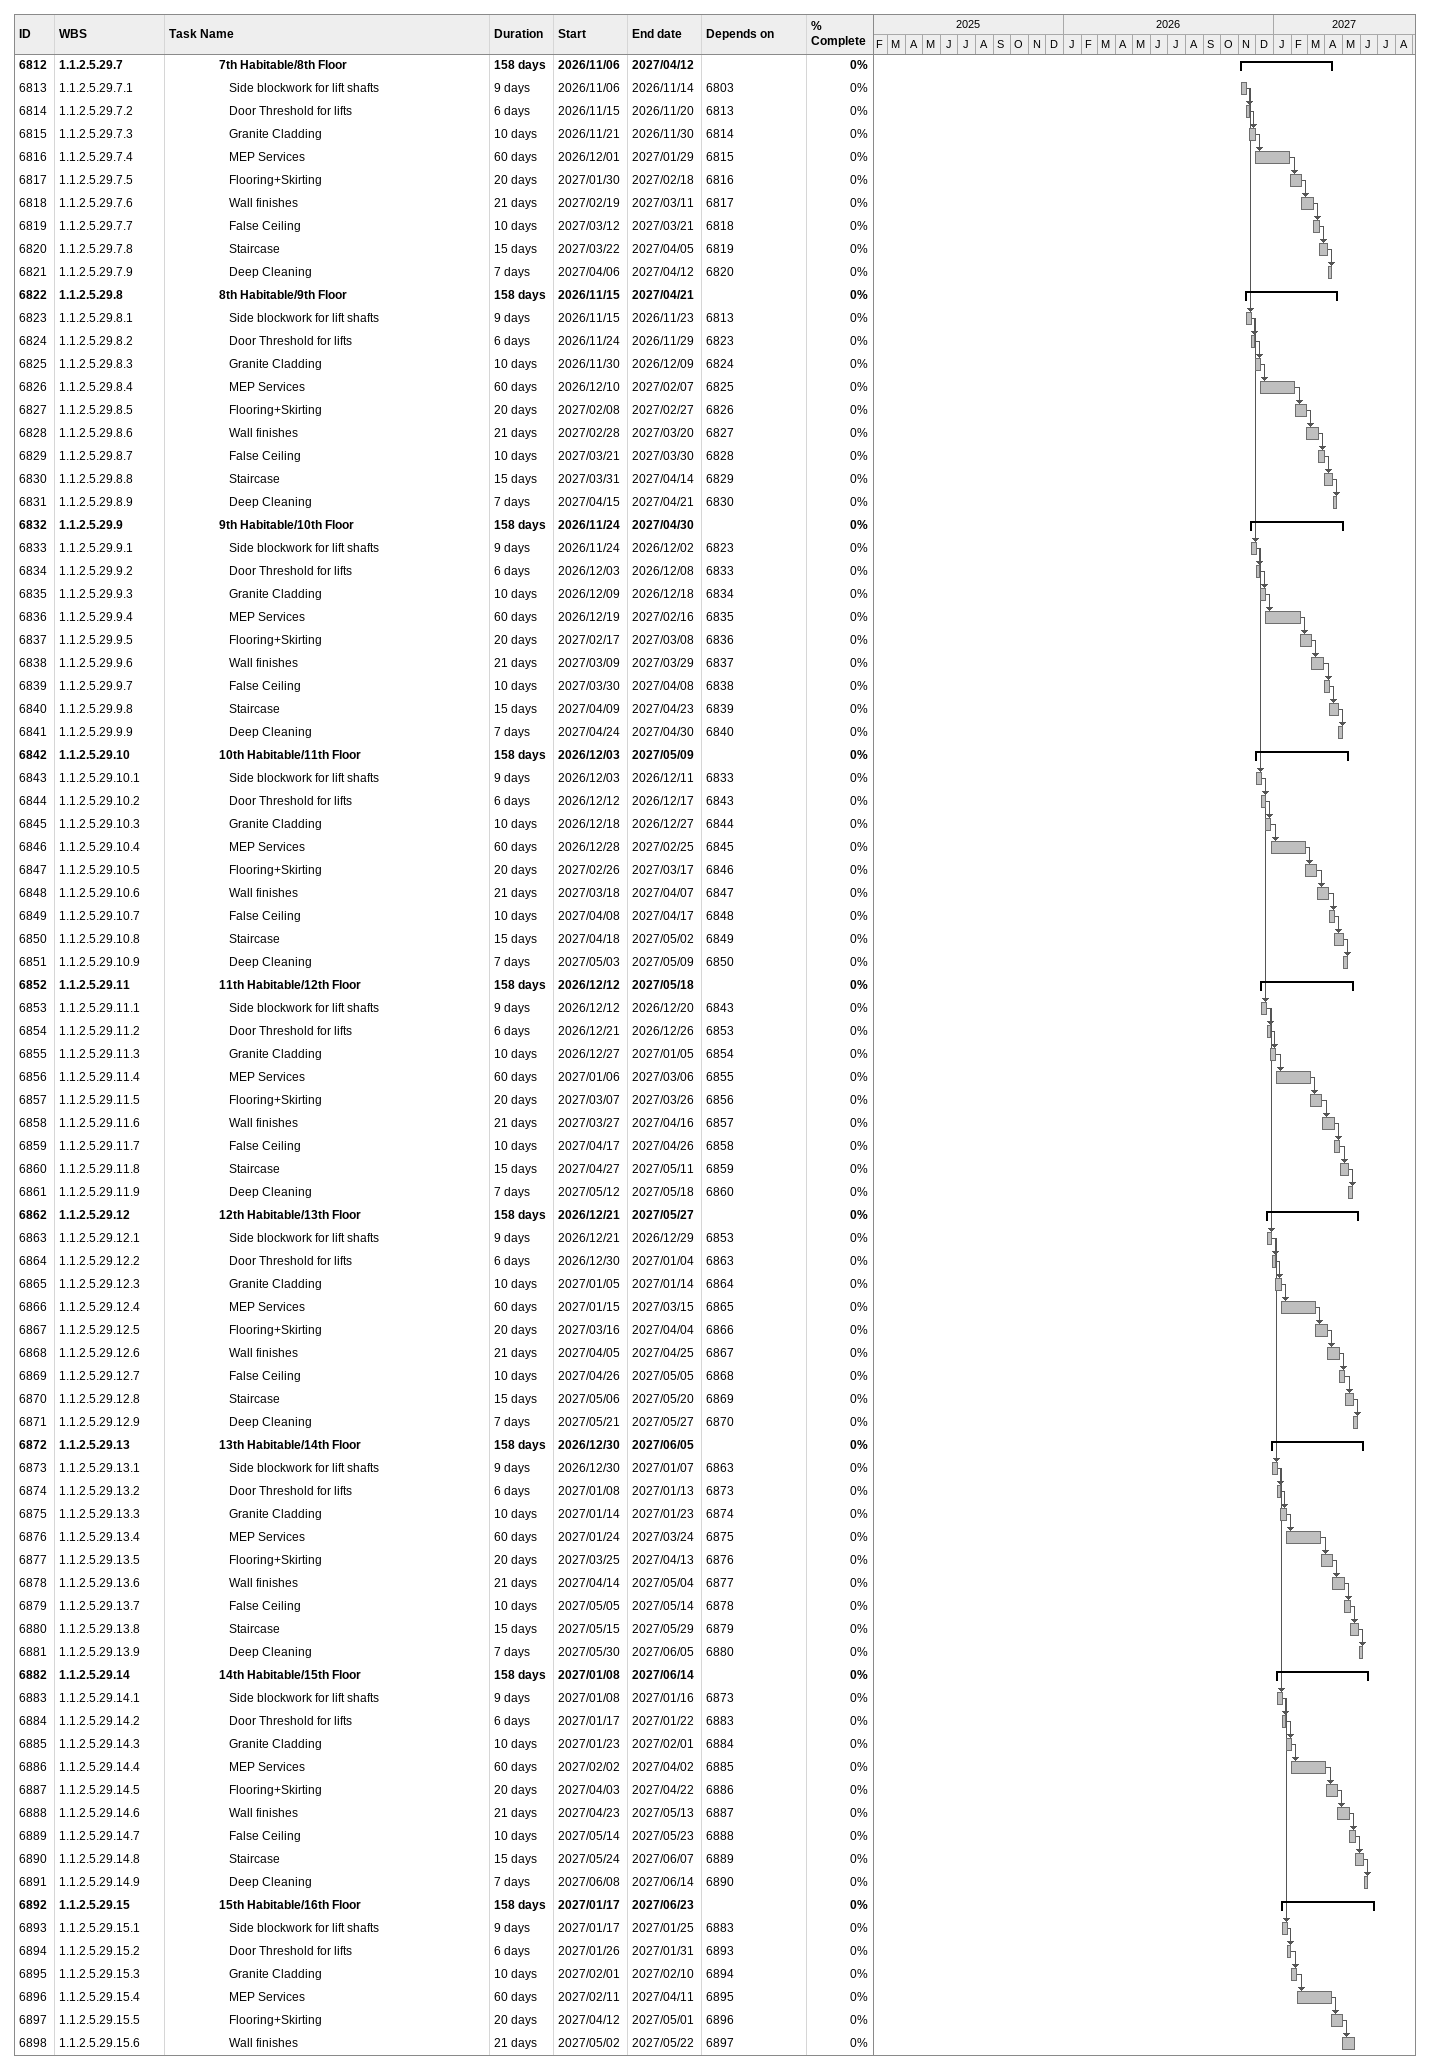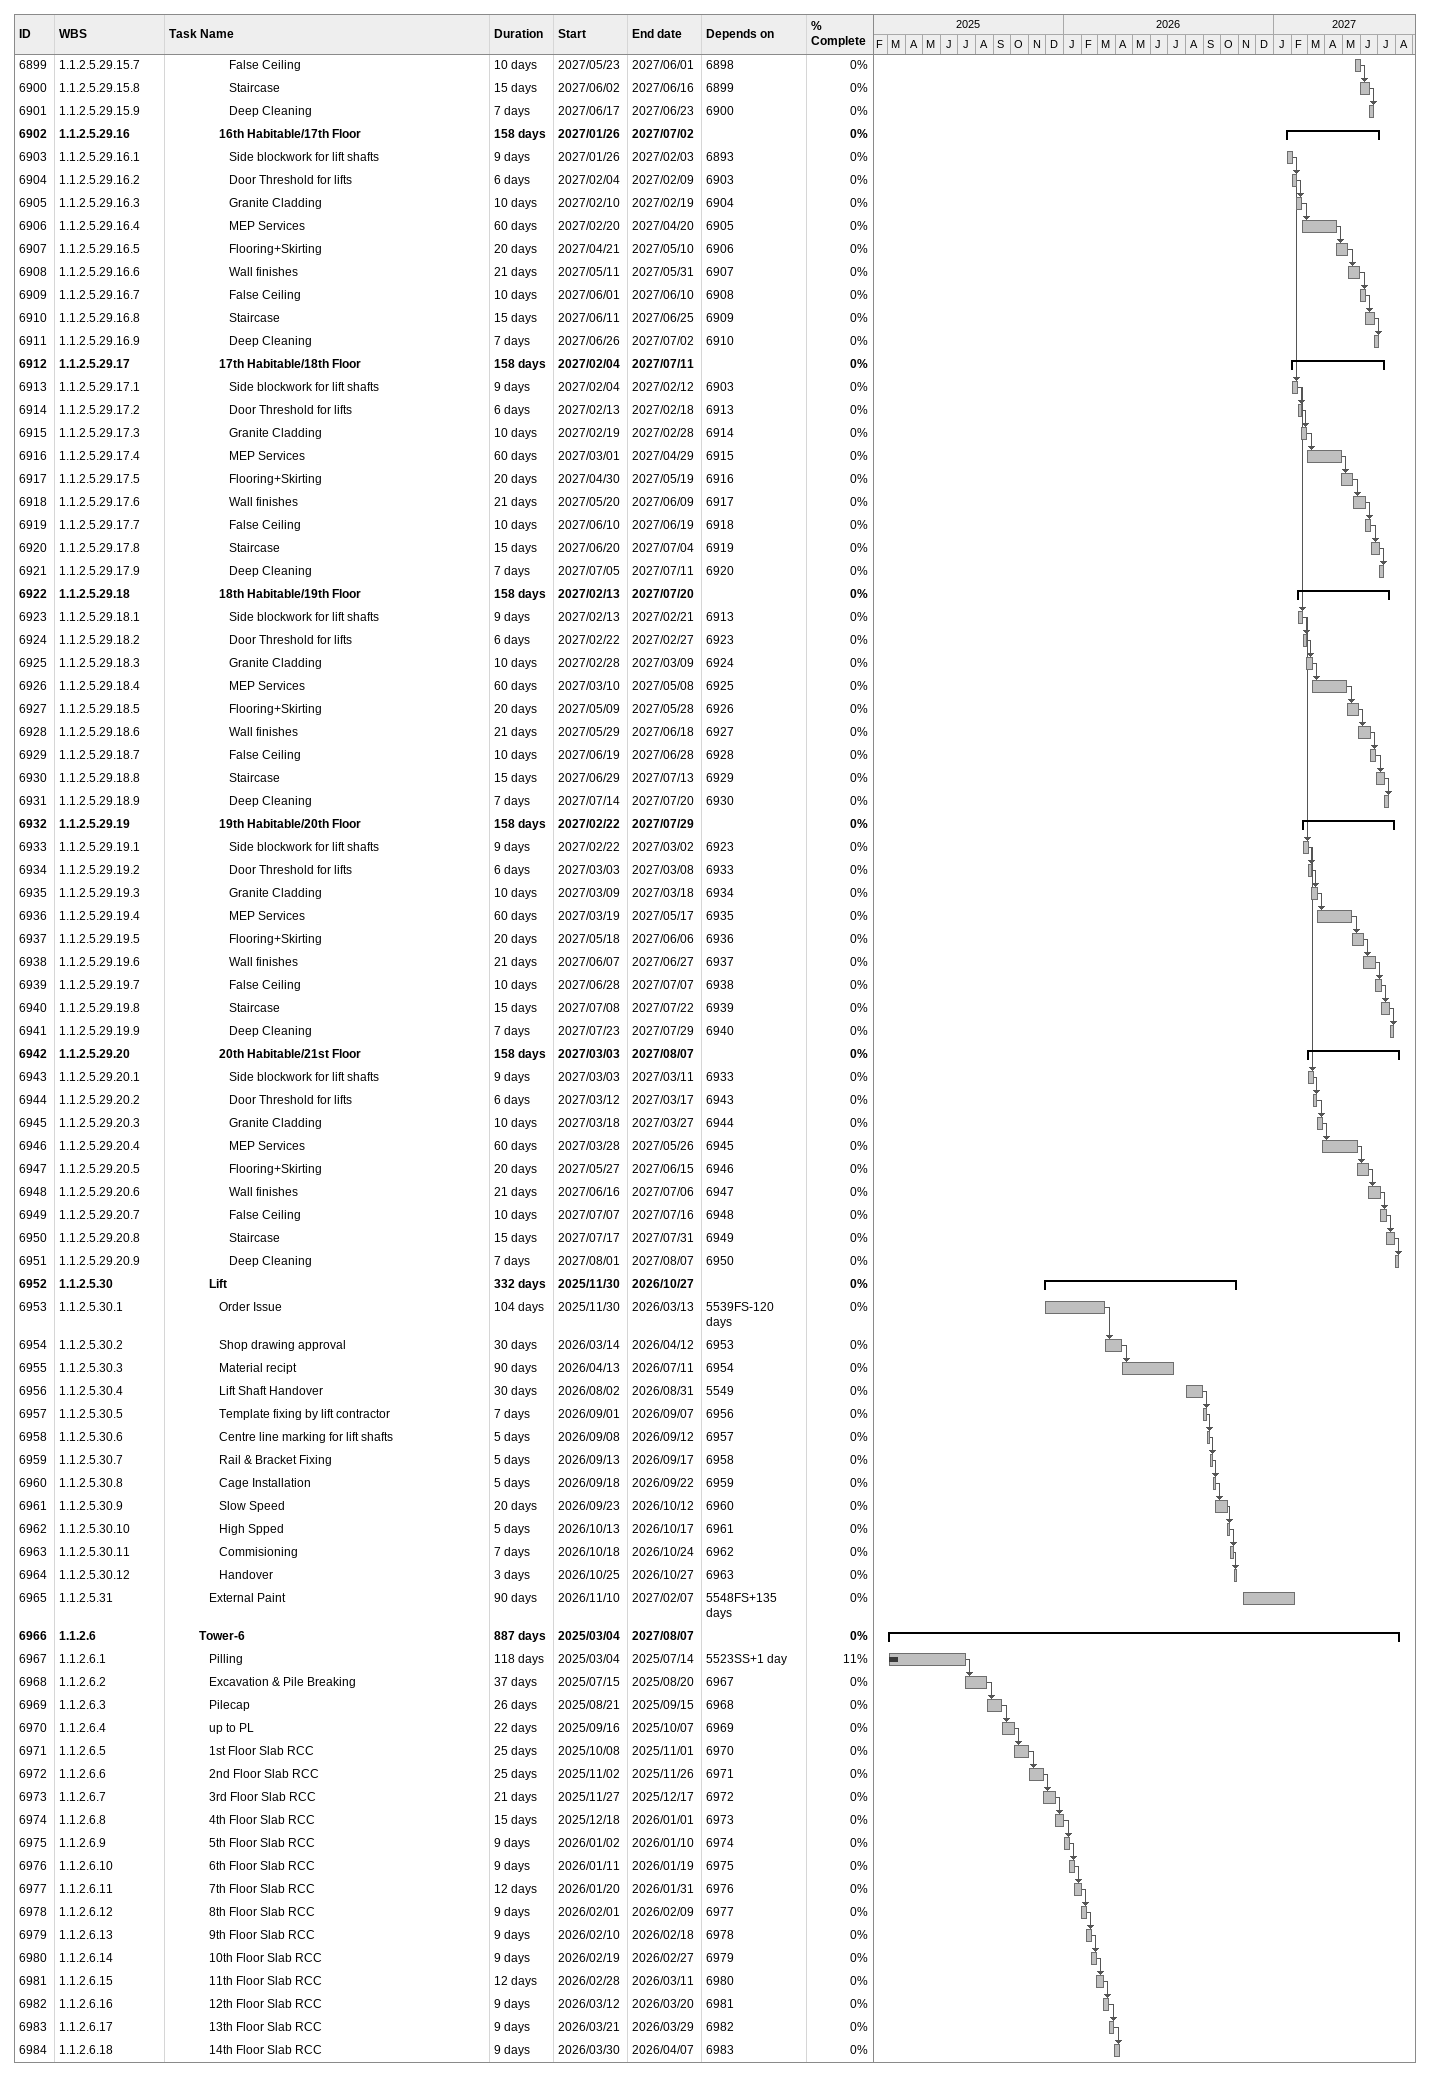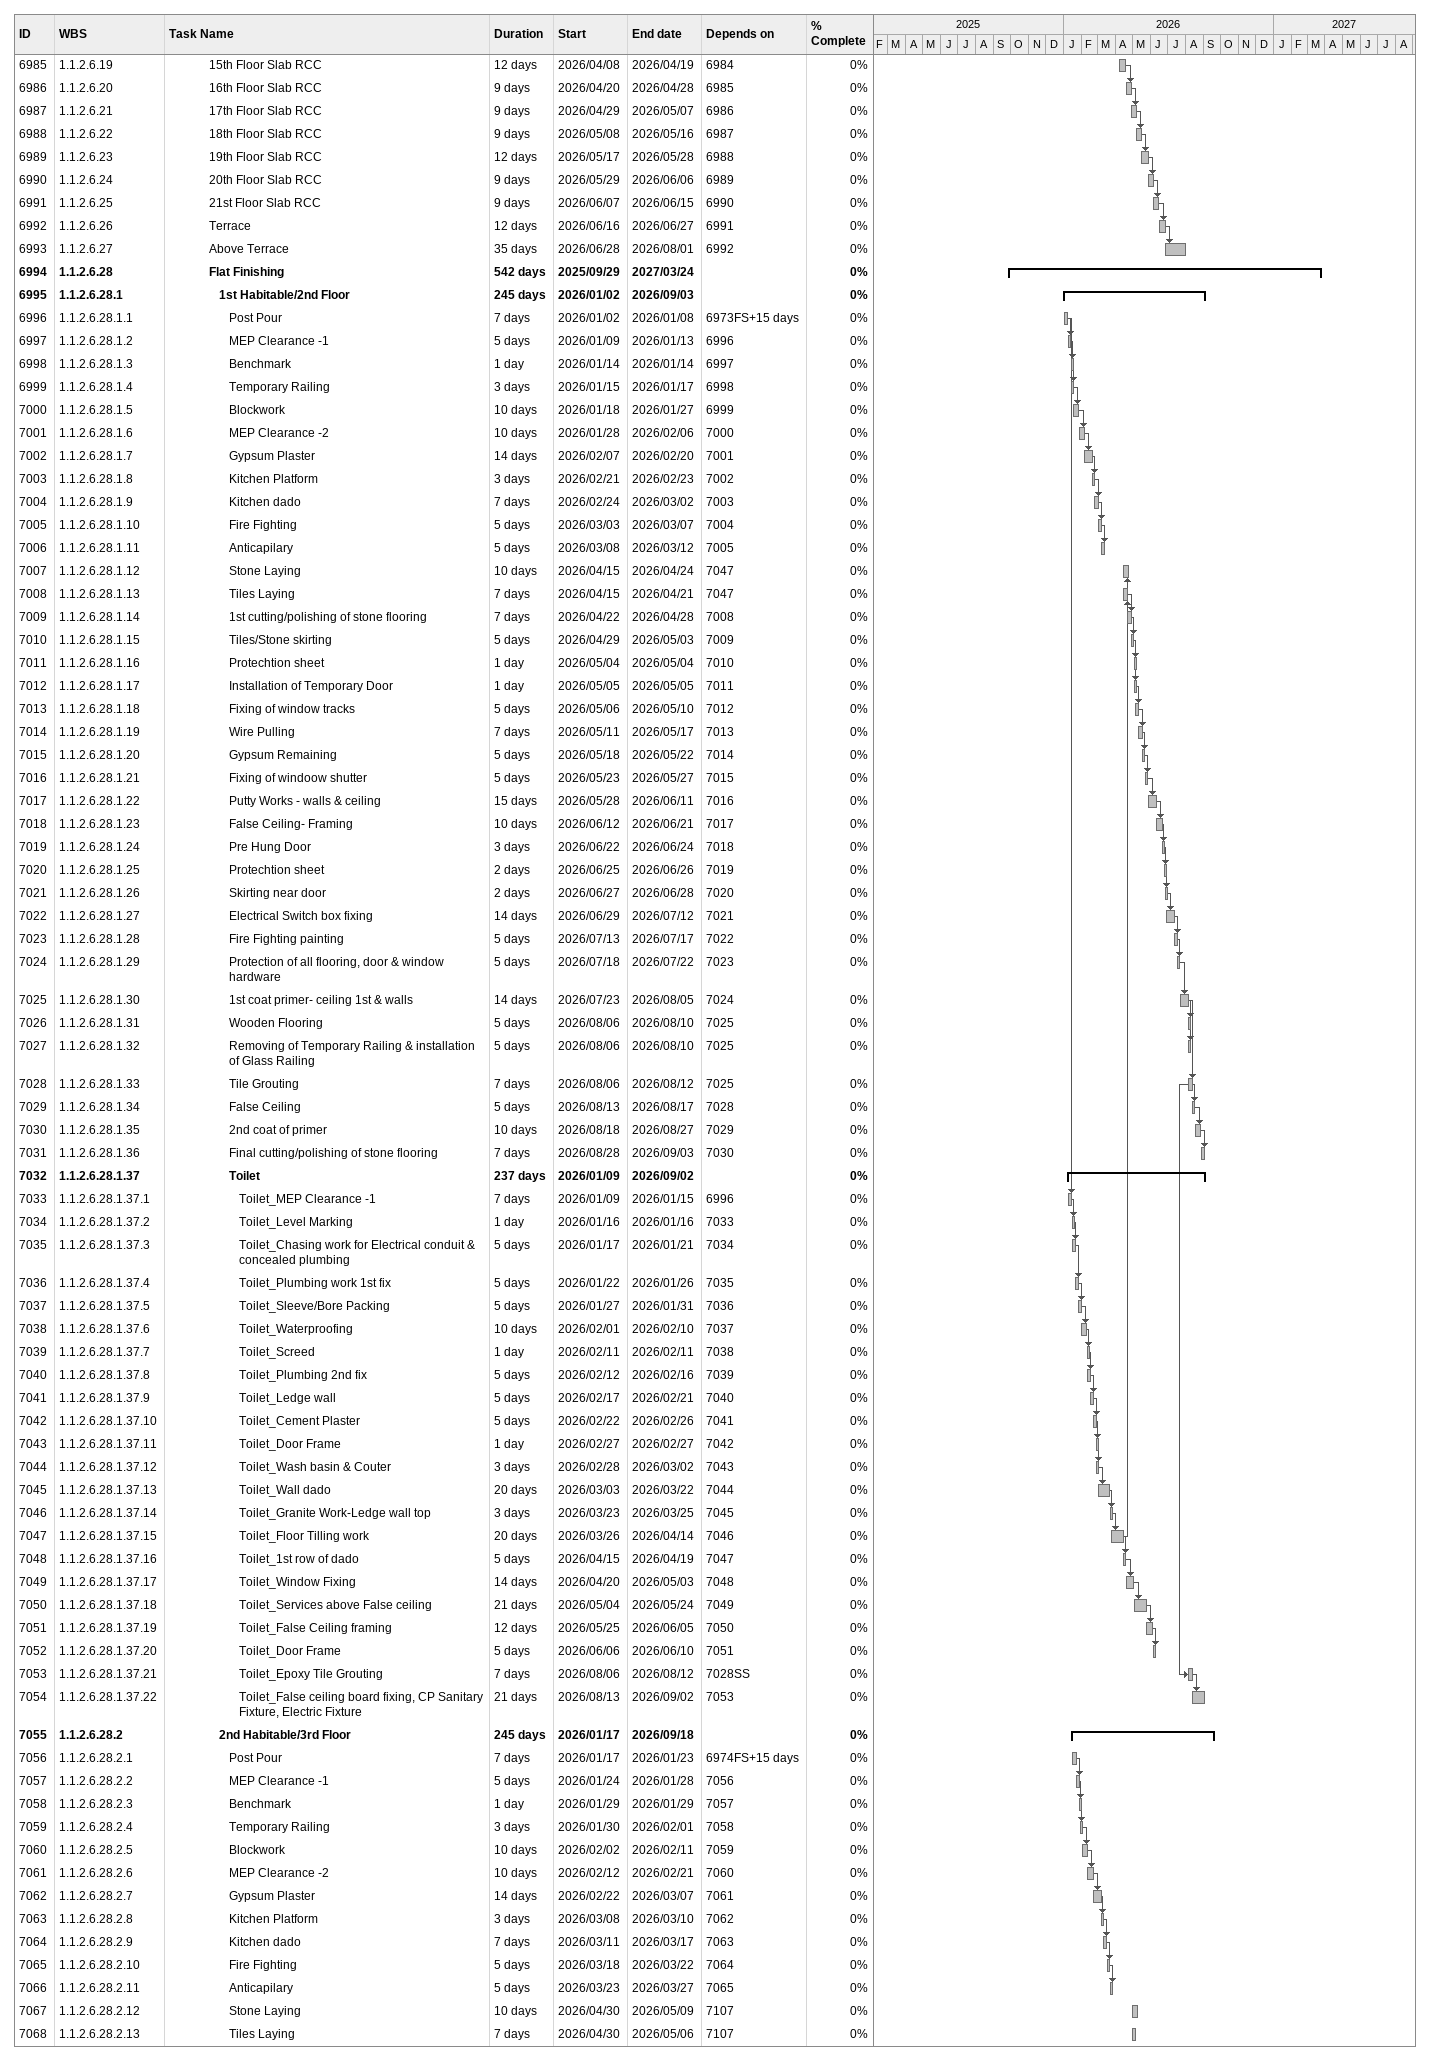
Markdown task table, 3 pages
| ID | WBS | Task | Duration | Start | Finish | Predecessors | % complete |
|---|---|---|---|---|---|---|---|
| 6812 | 1.1.2.5.29.7 | **7th Habitable/8th Floor** | 158d | 2026-11-06 | 2027-04-12 |  | 0 |
| 6813 | 1.1.2.5.29.7.1 | Side blockwork for lift shafts | 9d | 2026-11-06 | 2026-11-14 | 6803 | 0 |
| 6814 | 1.1.2.5.29.7.2 | Door Threshold for lifts | 6d | 2026-11-15 | 2026-11-20 | 6813 | 0 |
| 6815 | 1.1.2.5.29.7.3 | Granite Cladding | 10d | 2026-11-21 | 2026-11-30 | 6814 | 0 |
| 6816 | 1.1.2.5.29.7.4 | MEP Services | 60d | 2026-12-01 | 2027-01-29 | 6815 | 0 |
| 6817 | 1.1.2.5.29.7.5 | Flooring+Skirting | 20d | 2027-01-30 | 2027-02-18 | 6816 | 0 |
| 6818 | 1.1.2.5.29.7.6 | Wall finishes | 21d | 2027-02-19 | 2027-03-11 | 6817 | 0 |
| 6819 | 1.1.2.5.29.7.7 | False Ceiling | 10d | 2027-03-12 | 2027-03-21 | 6818 | 0 |
| 6820 | 1.1.2.5.29.7.8 | Staircase | 15d | 2027-03-22 | 2027-04-05 | 6819 | 0 |
| 6821 | 1.1.2.5.29.7.9 | Deep Cleaning | 7d | 2027-04-06 | 2027-04-12 | 6820 | 0 |
| 6822 | 1.1.2.5.29.8 | **8th Habitable/9th Floor** | 158d | 2026-11-15 | 2027-04-21 |  | 0 |
| 6823 | 1.1.2.5.29.8.1 | Side blockwork for lift shafts | 9d | 2026-11-15 | 2026-11-23 | 6813 | 0 |
| 6824 | 1.1.2.5.29.8.2 | Door Threshold for lifts | 6d | 2026-11-24 | 2026-11-29 | 6823 | 0 |
| 6825 | 1.1.2.5.29.8.3 | Granite Cladding | 10d | 2026-11-30 | 2026-12-09 | 6824 | 0 |
| 6826 | 1.1.2.5.29.8.4 | MEP Services | 60d | 2026-12-10 | 2027-02-07 | 6825 | 0 |
| 6827 | 1.1.2.5.29.8.5 | Flooring+Skirting | 20d | 2027-02-08 | 2027-02-27 | 6826 | 0 |
| 6828 | 1.1.2.5.29.8.6 | Wall finishes | 21d | 2027-02-28 | 2027-03-20 | 6827 | 0 |
| 6829 | 1.1.2.5.29.8.7 | False Ceiling | 10d | 2027-03-21 | 2027-03-30 | 6828 | 0 |
| 6830 | 1.1.2.5.29.8.8 | Staircase | 15d | 2027-03-31 | 2027-04-14 | 6829 | 0 |
| 6831 | 1.1.2.5.29.8.9 | Deep Cleaning | 7d | 2027-04-15 | 2027-04-21 | 6830 | 0 |
| 6832 | 1.1.2.5.29.9 | **9th Habitable/10th Floor** | 158d | 2026-11-24 | 2027-04-30 |  | 0 |
| 6833 | 1.1.2.5.29.9.1 | Side blockwork for lift shafts | 9d | 2026-11-24 | 2026-12-02 | 6823 | 0 |
| 6834 | 1.1.2.5.29.9.2 | Door Threshold for lifts | 6d | 2026-12-03 | 2026-12-08 | 6833 | 0 |
| 6835 | 1.1.2.5.29.9.3 | Granite Cladding | 10d | 2026-12-09 | 2026-12-18 | 6834 | 0 |
| 6836 | 1.1.2.5.29.9.4 | MEP Services | 60d | 2026-12-19 | 2027-02-16 | 6835 | 0 |
| 6837 | 1.1.2.5.29.9.5 | Flooring+Skirting | 20d | 2027-02-17 | 2027-03-08 | 6836 | 0 |
| 6838 | 1.1.2.5.29.9.6 | Wall finishes | 21d | 2027-03-09 | 2027-03-29 | 6837 | 0 |
| 6839 | 1.1.2.5.29.9.7 | False Ceiling | 10d | 2027-03-30 | 2027-04-08 | 6838 | 0 |
| 6840 | 1.1.2.5.29.9.8 | Staircase | 15d | 2027-04-09 | 2027-04-23 | 6839 | 0 |
| 6841 | 1.1.2.5.29.9.9 | Deep Cleaning | 7d | 2027-04-24 | 2027-04-30 | 6840 | 0 |
| 6842 | 1.1.2.5.29.10 | **10th Habitable/11th Floor** | 158d | 2026-12-03 | 2027-05-09 |  | 0 |
| 6843 | 1.1.2.5.29.10.1 | Side blockwork for lift shafts | 9d | 2026-12-03 | 2026-12-11 | 6833 | 0 |
| 6844 | 1.1.2.5.29.10.2 | Door Threshold for lifts | 6d | 2026-12-12 | 2026-12-17 | 6843 | 0 |
| 6845 | 1.1.2.5.29.10.3 | Granite Cladding | 10d | 2026-12-18 | 2026-12-27 | 6844 | 0 |
| 6846 | 1.1.2.5.29.10.4 | MEP Services | 60d | 2026-12-28 | 2027-02-25 | 6845 | 0 |
| 6847 | 1.1.2.5.29.10.5 | Flooring+Skirting | 20d | 2027-02-26 | 2027-03-17 | 6846 | 0 |
| 6848 | 1.1.2.5.29.10.6 | Wall finishes | 21d | 2027-03-18 | 2027-04-07 | 6847 | 0 |
| 6849 | 1.1.2.5.29.10.7 | False Ceiling | 10d | 2027-04-08 | 2027-04-17 | 6848 | 0 |
| 6850 | 1.1.2.5.29.10.8 | Staircase | 15d | 2027-04-18 | 2027-05-02 | 6849 | 0 |
| 6851 | 1.1.2.5.29.10.9 | Deep Cleaning | 7d | 2027-05-03 | 2027-05-09 | 6850 | 0 |
| 6852 | 1.1.2.5.29.11 | **11th Habitable/12th Floor** | 158d | 2026-12-12 | 2027-05-18 |  | 0 |
| 6853 | 1.1.2.5.29.11.1 | Side blockwork for lift shafts | 9d | 2026-12-12 | 2026-12-20 | 6843 | 0 |
| 6854 | 1.1.2.5.29.11.2 | Door Threshold for lifts | 6d | 2026-12-21 | 2026-12-26 | 6853 | 0 |
| 6855 | 1.1.2.5.29.11.3 | Granite Cladding | 10d | 2026-12-27 | 2027-01-05 | 6854 | 0 |
| 6856 | 1.1.2.5.29.11.4 | MEP Services | 60d | 2027-01-06 | 2027-03-06 | 6855 | 0 |
| 6857 | 1.1.2.5.29.11.5 | Flooring+Skirting | 20d | 2027-03-07 | 2027-03-26 | 6856 | 0 |
| 6858 | 1.1.2.5.29.11.6 | Wall finishes | 21d | 2027-03-27 | 2027-04-16 | 6857 | 0 |
| 6859 | 1.1.2.5.29.11.7 | False Ceiling | 10d | 2027-04-17 | 2027-04-26 | 6858 | 0 |
| 6860 | 1.1.2.5.29.11.8 | Staircase | 15d | 2027-04-27 | 2027-05-11 | 6859 | 0 |
| 6861 | 1.1.2.5.29.11.9 | Deep Cleaning | 7d | 2027-05-12 | 2027-05-18 | 6860 | 0 |
| 6862 | 1.1.2.5.29.12 | **12th Habitable/13th Floor** | 158d | 2026-12-21 | 2027-05-27 |  | 0 |
| 6863 | 1.1.2.5.29.12.1 | Side blockwork for lift shafts | 9d | 2026-12-21 | 2026-12-29 | 6853 | 0 |
| 6864 | 1.1.2.5.29.12.2 | Door Threshold for lifts | 6d | 2026-12-30 | 2027-01-04 | 6863 | 0 |
| 6865 | 1.1.2.5.29.12.3 | Granite Cladding | 10d | 2027-01-05 | 2027-01-14 | 6864 | 0 |
| 6866 | 1.1.2.5.29.12.4 | MEP Services | 60d | 2027-01-15 | 2027-03-15 | 6865 | 0 |
| 6867 | 1.1.2.5.29.12.5 | Flooring+Skirting | 20d | 2027-03-16 | 2027-04-04 | 6866 | 0 |
| 6868 | 1.1.2.5.29.12.6 | Wall finishes | 21d | 2027-04-05 | 2027-04-25 | 6867 | 0 |
| 6869 | 1.1.2.5.29.12.7 | False Ceiling | 10d | 2027-04-26 | 2027-05-05 | 6868 | 0 |
| 6870 | 1.1.2.5.29.12.8 | Staircase | 15d | 2027-05-06 | 2027-05-20 | 6869 | 0 |
| 6871 | 1.1.2.5.29.12.9 | Deep Cleaning | 7d | 2027-05-21 | 2027-05-27 | 6870 | 0 |
| 6872 | 1.1.2.5.29.13 | **13th Habitable/14th Floor** | 158d | 2026-12-30 | 2027-06-05 |  | 0 |
| 6873 | 1.1.2.5.29.13.1 | Side blockwork for lift shafts | 9d | 2026-12-30 | 2027-01-07 | 6863 | 0 |
| 6874 | 1.1.2.5.29.13.2 | Door Threshold for lifts | 6d | 2027-01-08 | 2027-01-13 | 6873 | 0 |
| 6875 | 1.1.2.5.29.13.3 | Granite Cladding | 10d | 2027-01-14 | 2027-01-23 | 6874 | 0 |
| 6876 | 1.1.2.5.29.13.4 | MEP Services | 60d | 2027-01-24 | 2027-03-24 | 6875 | 0 |
| 6877 | 1.1.2.5.29.13.5 | Flooring+Skirting | 20d | 2027-03-25 | 2027-04-13 | 6876 | 0 |
| 6878 | 1.1.2.5.29.13.6 | Wall finishes | 21d | 2027-04-14 | 2027-05-04 | 6877 | 0 |
| 6879 | 1.1.2.5.29.13.7 | False Ceiling | 10d | 2027-05-05 | 2027-05-14 | 6878 | 0 |
| 6880 | 1.1.2.5.29.13.8 | Staircase | 15d | 2027-05-15 | 2027-05-29 | 6879 | 0 |
| 6881 | 1.1.2.5.29.13.9 | Deep Cleaning | 7d | 2027-05-30 | 2027-06-05 | 6880 | 0 |
| 6882 | 1.1.2.5.29.14 | **14th Habitable/15th Floor** | 158d | 2027-01-08 | 2027-06-14 |  | 0 |
| 6883 | 1.1.2.5.29.14.1 | Side blockwork for lift shafts | 9d | 2027-01-08 | 2027-01-16 | 6873 | 0 |
| 6884 | 1.1.2.5.29.14.2 | Door Threshold for lifts | 6d | 2027-01-17 | 2027-01-22 | 6883 | 0 |
| 6885 | 1.1.2.5.29.14.3 | Granite Cladding | 10d | 2027-01-23 | 2027-02-01 | 6884 | 0 |
| 6886 | 1.1.2.5.29.14.4 | MEP Services | 60d | 2027-02-02 | 2027-04-02 | 6885 | 0 |
| 6887 | 1.1.2.5.29.14.5 | Flooring+Skirting | 20d | 2027-04-03 | 2027-04-22 | 6886 | 0 |
| 6888 | 1.1.2.5.29.14.6 | Wall finishes | 21d | 2027-04-23 | 2027-05-13 | 6887 | 0 |
| 6889 | 1.1.2.5.29.14.7 | False Ceiling | 10d | 2027-05-14 | 2027-05-23 | 6888 | 0 |
| 6890 | 1.1.2.5.29.14.8 | Staircase | 15d | 2027-05-24 | 2027-06-07 | 6889 | 0 |
| 6891 | 1.1.2.5.29.14.9 | Deep Cleaning | 7d | 2027-06-08 | 2027-06-14 | 6890 | 0 |
| 6892 | 1.1.2.5.29.15 | **15th Habitable/16th Floor** | 158d | 2027-01-17 | 2027-06-23 |  | 0 |
| 6893 | 1.1.2.5.29.15.1 | Side blockwork for lift shafts | 9d | 2027-01-17 | 2027-01-25 | 6883 | 0 |
| 6894 | 1.1.2.5.29.15.2 | Door Threshold for lifts | 6d | 2027-01-26 | 2027-01-31 | 6893 | 0 |
| 6895 | 1.1.2.5.29.15.3 | Granite Cladding | 10d | 2027-02-01 | 2027-02-10 | 6894 | 0 |
| 6896 | 1.1.2.5.29.15.4 | MEP Services | 60d | 2027-02-11 | 2027-04-11 | 6895 | 0 |
| 6897 | 1.1.2.5.29.15.5 | Flooring+Skirting | 20d | 2027-04-12 | 2027-05-01 | 6896 | 0 |
| 6898 | 1.1.2.5.29.15.6 | Wall finishes | 21d | 2027-05-02 | 2027-05-22 | 6897 | 0 |
| 6899 | 1.1.2.5.29.15.7 | False Ceiling | 10d | 2027-05-23 | 2027-06-01 | 6898 | 0 |
| 6900 | 1.1.2.5.29.15.8 | Staircase | 15d | 2027-06-02 | 2027-06-16 | 6899 | 0 |
| 6901 | 1.1.2.5.29.15.9 | Deep Cleaning | 7d | 2027-06-17 | 2027-06-23 | 6900 | 0 |
| 6902 | 1.1.2.5.29.16 | **16th Habitable/17th Floor** | 158d | 2027-01-26 | 2027-07-02 |  | 0 |
| 6903 | 1.1.2.5.29.16.1 | Side blockwork for lift shafts | 9d | 2027-01-26 | 2027-02-03 | 6893 | 0 |
| 6904 | 1.1.2.5.29.16.2 | Door Threshold for lifts | 6d | 2027-02-04 | 2027-02-09 | 6903 | 0 |
| 6905 | 1.1.2.5.29.16.3 | Granite Cladding | 10d | 2027-02-10 | 2027-02-19 | 6904 | 0 |
| 6906 | 1.1.2.5.29.16.4 | MEP Services | 60d | 2027-02-20 | 2027-04-20 | 6905 | 0 |
| 6907 | 1.1.2.5.29.16.5 | Flooring+Skirting | 20d | 2027-04-21 | 2027-05-10 | 6906 | 0 |
| 6908 | 1.1.2.5.29.16.6 | Wall finishes | 21d | 2027-05-11 | 2027-05-31 | 6907 | 0 |
| 6909 | 1.1.2.5.29.16.7 | False Ceiling | 10d | 2027-06-01 | 2027-06-10 | 6908 | 0 |
| 6910 | 1.1.2.5.29.16.8 | Staircase | 15d | 2027-06-11 | 2027-06-25 | 6909 | 0 |
| 6911 | 1.1.2.5.29.16.9 | Deep Cleaning | 7d | 2027-06-26 | 2027-07-02 | 6910 | 0 |
| 6912 | 1.1.2.5.29.17 | **17th Habitable/18th Floor** | 158d | 2027-02-04 | 2027-07-11 |  | 0 |
| 6913 | 1.1.2.5.29.17.1 | Side blockwork for lift shafts | 9d | 2027-02-04 | 2027-02-12 | 6903 | 0 |
| 6914 | 1.1.2.5.29.17.2 | Door Threshold for lifts | 6d | 2027-02-13 | 2027-02-18 | 6913 | 0 |
| 6915 | 1.1.2.5.29.17.3 | Granite Cladding | 10d | 2027-02-19 | 2027-02-28 | 6914 | 0 |
| 6916 | 1.1.2.5.29.17.4 | MEP Services | 60d | 2027-03-01 | 2027-04-29 | 6915 | 0 |
| 6917 | 1.1.2.5.29.17.5 | Flooring+Skirting | 20d | 2027-04-30 | 2027-05-19 | 6916 | 0 |
| 6918 | 1.1.2.5.29.17.6 | Wall finishes | 21d | 2027-05-20 | 2027-06-09 | 6917 | 0 |
| 6919 | 1.1.2.5.29.17.7 | False Ceiling | 10d | 2027-06-10 | 2027-06-19 | 6918 | 0 |
| 6920 | 1.1.2.5.29.17.8 | Staircase | 15d | 2027-06-20 | 2027-07-04 | 6919 | 0 |
| 6921 | 1.1.2.5.29.17.9 | Deep Cleaning | 7d | 2027-07-05 | 2027-07-11 | 6920 | 0 |
| 6922 | 1.1.2.5.29.18 | **18th Habitable/19th Floor** | 158d | 2027-02-13 | 2027-07-20 |  | 0 |
| 6923 | 1.1.2.5.29.18.1 | Side blockwork for lift shafts | 9d | 2027-02-13 | 2027-02-21 | 6913 | 0 |
| 6924 | 1.1.2.5.29.18.2 | Door Threshold for lifts | 6d | 2027-02-22 | 2027-02-27 | 6923 | 0 |
| 6925 | 1.1.2.5.29.18.3 | Granite Cladding | 10d | 2027-02-28 | 2027-03-09 | 6924 | 0 |
| 6926 | 1.1.2.5.29.18.4 | MEP Services | 60d | 2027-03-10 | 2027-05-08 | 6925 | 0 |
| 6927 | 1.1.2.5.29.18.5 | Flooring+Skirting | 20d | 2027-05-09 | 2027-05-28 | 6926 | 0 |
| 6928 | 1.1.2.5.29.18.6 | Wall finishes | 21d | 2027-05-29 | 2027-06-18 | 6927 | 0 |
| 6929 | 1.1.2.5.29.18.7 | False Ceiling | 10d | 2027-06-19 | 2027-06-28 | 6928 | 0 |
| 6930 | 1.1.2.5.29.18.8 | Staircase | 15d | 2027-06-29 | 2027-07-13 | 6929 | 0 |
| 6931 | 1.1.2.5.29.18.9 | Deep Cleaning | 7d | 2027-07-14 | 2027-07-20 | 6930 | 0 |
| 6932 | 1.1.2.5.29.19 | **19th Habitable/20th Floor** | 158d | 2027-02-22 | 2027-07-29 |  | 0 |
| 6933 | 1.1.2.5.29.19.1 | Side blockwork for lift shafts | 9d | 2027-02-22 | 2027-03-02 | 6923 | 0 |
| 6934 | 1.1.2.5.29.19.2 | Door Threshold for lifts | 6d | 2027-03-03 | 2027-03-08 | 6933 | 0 |
| 6935 | 1.1.2.5.29.19.3 | Granite Cladding | 10d | 2027-03-09 | 2027-03-18 | 6934 | 0 |
| 6936 | 1.1.2.5.29.19.4 | MEP Services | 60d | 2027-03-19 | 2027-05-17 | 6935 | 0 |
| 6937 | 1.1.2.5.29.19.5 | Flooring+Skirting | 20d | 2027-05-18 | 2027-06-06 | 6936 | 0 |
| 6938 | 1.1.2.5.29.19.6 | Wall finishes | 21d | 2027-06-07 | 2027-06-27 | 6937 | 0 |
| 6939 | 1.1.2.5.29.19.7 | False Ceiling | 10d | 2027-06-28 | 2027-07-07 | 6938 | 0 |
| 6940 | 1.1.2.5.29.19.8 | Staircase | 15d | 2027-07-08 | 2027-07-22 | 6939 | 0 |
| 6941 | 1.1.2.5.29.19.9 | Deep Cleaning | 7d | 2027-07-23 | 2027-07-29 | 6940 | 0 |
| 6942 | 1.1.2.5.29.20 | **20th Habitable/21st Floor** | 158d | 2027-03-03 | 2027-08-07 |  | 0 |
| 6943 | 1.1.2.5.29.20.1 | Side blockwork for lift shafts | 9d | 2027-03-03 | 2027-03-11 | 6933 | 0 |
| 6944 | 1.1.2.5.29.20.2 | Door Threshold for lifts | 6d | 2027-03-12 | 2027-03-17 | 6943 | 0 |
| 6945 | 1.1.2.5.29.20.3 | Granite Cladding | 10d | 2027-03-18 | 2027-03-27 | 6944 | 0 |
| 6946 | 1.1.2.5.29.20.4 | MEP Services | 60d | 2027-03-28 | 2027-05-26 | 6945 | 0 |
| 6947 | 1.1.2.5.29.20.5 | Flooring+Skirting | 20d | 2027-05-27 | 2027-06-15 | 6946 | 0 |
| 6948 | 1.1.2.5.29.20.6 | Wall finishes | 21d | 2027-06-16 | 2027-07-06 | 6947 | 0 |
| 6949 | 1.1.2.5.29.20.7 | False Ceiling | 10d | 2027-07-07 | 2027-07-16 | 6948 | 0 |
| 6950 | 1.1.2.5.29.20.8 | Staircase | 15d | 2027-07-17 | 2027-07-31 | 6949 | 0 |
| 6951 | 1.1.2.5.29.20.9 | Deep Cleaning | 7d | 2027-08-01 | 2027-08-07 | 6950 | 0 |
| 6952 | 1.1.2.5.30 | **Lift** | 332d | 2025-11-30 | 2026-10-27 |  | 0 |
| 6953 | 1.1.2.5.30.1 | Order Issue | 104d | 2025-11-30 | 2026-03-13 | 5539FS-120d | 0 |
| 6954 | 1.1.2.5.30.2 | Shop drawing approval | 30d | 2026-03-14 | 2026-04-12 | 6953 | 0 |
| 6955 | 1.1.2.5.30.3 | Material recipt | 90d | 2026-04-13 | 2026-07-11 | 6954 | 0 |
| 6956 | 1.1.2.5.30.4 | Lift Shaft Handover | 30d | 2026-08-02 | 2026-08-31 | 5549 | 0 |
| 6957 | 1.1.2.5.30.5 | Template fixing by lift contractor | 7d | 2026-09-01 | 2026-09-07 | 6956 | 0 |
| 6958 | 1.1.2.5.30.6 | Centre line marking for lift shafts | 5d | 2026-09-08 | 2026-09-12 | 6957 | 0 |
| 6959 | 1.1.2.5.30.7 | Rail & Bracket Fixing | 5d | 2026-09-13 | 2026-09-17 | 6958 | 0 |
| 6960 | 1.1.2.5.30.8 | Cage Installation | 5d | 2026-09-18 | 2026-09-22 | 6959 | 0 |
| 6961 | 1.1.2.5.30.9 | Slow Speed | 20d | 2026-09-23 | 2026-10-12 | 6960 | 0 |
| 6962 | 1.1.2.5.30.10 | High Spped | 5d | 2026-10-13 | 2026-10-17 | 6961 | 0 |
| 6963 | 1.1.2.5.30.11 | Commisioning | 7d | 2026-10-18 | 2026-10-24 | 6962 | 0 |
| 6964 | 1.1.2.5.30.12 | Handover | 3d | 2026-10-25 | 2026-10-27 | 6963 | 0 |
| 6965 | 1.1.2.5.31 | External Paint | 90d | 2026-11-10 | 2027-02-07 | 5548FS+135d | 0 |
| 6966 | 1.1.2.6 | **Tower-6** | 887d | 2025-03-04 | 2027-08-07 |  | 0 |
| 6967 | 1.1.2.6.1 | Pilling | 118d | 2025-03-04 | 2025-07-14 | 5523SS+1d | 11 |
| 6968 | 1.1.2.6.2 | Excavation & Pile Breaking | 37d | 2025-07-15 | 2025-08-20 | 6967 | 0 |
| 6969 | 1.1.2.6.3 | Pilecap | 26d | 2025-08-21 | 2025-09-15 | 6968 | 0 |
| 6970 | 1.1.2.6.4 | up to PL | 22d | 2025-09-16 | 2025-10-07 | 6969 | 0 |
| 6971 | 1.1.2.6.5 | 1st Floor Slab RCC | 25d | 2025-10-08 | 2025-11-01 | 6970 | 0 |
| 6972 | 1.1.2.6.6 | 2nd Floor Slab RCC | 25d | 2025-11-02 | 2025-11-26 | 6971 | 0 |
| 6973 | 1.1.2.6.7 | 3rd Floor Slab RCC | 21d | 2025-11-27 | 2025-12-17 | 6972 | 0 |
| 6974 | 1.1.2.6.8 | 4th Floor Slab RCC | 15d | 2025-12-18 | 2026-01-01 | 6973 | 0 |
| 6975 | 1.1.2.6.9 | 5th Floor Slab RCC | 9d | 2026-01-02 | 2026-01-10 | 6974 | 0 |
| 6976 | 1.1.2.6.10 | 6th Floor Slab RCC | 9d | 2026-01-11 | 2026-01-19 | 6975 | 0 |
| 6977 | 1.1.2.6.11 | 7th Floor Slab RCC | 12d | 2026-01-20 | 2026-01-31 | 6976 | 0 |
| 6978 | 1.1.2.6.12 | 8th Floor Slab RCC | 9d | 2026-02-01 | 2026-02-09 | 6977 | 0 |
| 6979 | 1.1.2.6.13 | 9th Floor Slab RCC | 9d | 2026-02-10 | 2026-02-18 | 6978 | 0 |
| 6980 | 1.1.2.6.14 | 10th Floor Slab RCC | 9d | 2026-02-19 | 2026-02-27 | 6979 | 0 |
| 6981 | 1.1.2.6.15 | 11th Floor Slab RCC | 12d | 2026-02-28 | 2026-03-11 | 6980 | 0 |
| 6982 | 1.1.2.6.16 | 12th Floor Slab RCC | 9d | 2026-03-12 | 2026-03-20 | 6981 | 0 |
| 6983 | 1.1.2.6.17 | 13th Floor Slab RCC | 9d | 2026-03-21 | 2026-03-29 | 6982 | 0 |
| 6984 | 1.1.2.6.18 | 14th Floor Slab RCC | 9d | 2026-03-30 | 2026-04-07 | 6983 | 0 |
| 6985 | 1.1.2.6.19 | 15th Floor Slab RCC | 12d | 2026-04-08 | 2026-04-19 | 6984 | 0 |
| 6986 | 1.1.2.6.20 | 16th Floor Slab RCC | 9d | 2026-04-20 | 2026-04-28 | 6985 | 0 |
| 6987 | 1.1.2.6.21 | 17th Floor Slab RCC | 9d | 2026-04-29 | 2026-05-07 | 6986 | 0 |
| 6988 | 1.1.2.6.22 | 18th Floor Slab RCC | 9d | 2026-05-08 | 2026-05-16 | 6987 | 0 |
| 6989 | 1.1.2.6.23 | 19th Floor Slab RCC | 12d | 2026-05-17 | 2026-05-28 | 6988 | 0 |
| 6990 | 1.1.2.6.24 | 20th Floor Slab RCC | 9d | 2026-05-29 | 2026-06-06 | 6989 | 0 |
| 6991 | 1.1.2.6.25 | 21st Floor Slab RCC | 9d | 2026-06-07 | 2026-06-15 | 6990 | 0 |
| 6992 | 1.1.2.6.26 | Terrace | 12d | 2026-06-16 | 2026-06-27 | 6991 | 0 |
| 6993 | 1.1.2.6.27 | Above Terrace | 35d | 2026-06-28 | 2026-08-01 | 6992 | 0 |
| 6994 | 1.1.2.6.28 | **Flat Finishing** | 542d | 2025-09-29 | 2027-03-24 |  | 0 |
| 6995 | 1.1.2.6.28.1 | **1st Habitable/2nd Floor** | 245d | 2026-01-02 | 2026-09-03 |  | 0 |
| 6996 | 1.1.2.6.28.1.1 | Post Pour | 7d | 2026-01-02 | 2026-01-08 | 6973FS+15d | 0 |
| 6997 | 1.1.2.6.28.1.2 | MEP Clearance -1 | 5d | 2026-01-09 | 2026-01-13 | 6996 | 0 |
| 6998 | 1.1.2.6.28.1.3 | Benchmark | 1d | 2026-01-14 | 2026-01-14 | 6997 | 0 |
| 6999 | 1.1.2.6.28.1.4 | Temporary Railing | 3d | 2026-01-15 | 2026-01-17 | 6998 | 0 |
| 7000 | 1.1.2.6.28.1.5 | Blockwork | 10d | 2026-01-18 | 2026-01-27 | 6999 | 0 |
| 7001 | 1.1.2.6.28.1.6 | MEP Clearance -2 | 10d | 2026-01-28 | 2026-02-06 | 7000 | 0 |
| 7002 | 1.1.2.6.28.1.7 | Gypsum Plaster | 14d | 2026-02-07 | 2026-02-20 | 7001 | 0 |
| 7003 | 1.1.2.6.28.1.8 | Kitchen Platform | 3d | 2026-02-21 | 2026-02-23 | 7002 | 0 |
| 7004 | 1.1.2.6.28.1.9 | Kitchen dado | 7d | 2026-02-24 | 2026-03-02 | 7003 | 0 |
| 7005 | 1.1.2.6.28.1.10 | Fire Fighting | 5d | 2026-03-03 | 2026-03-07 | 7004 | 0 |
| 7006 | 1.1.2.6.28.1.11 | Anticapilary | 5d | 2026-03-08 | 2026-03-12 | 7005 | 0 |
| 7007 | 1.1.2.6.28.1.12 | Stone Laying | 10d | 2026-04-15 | 2026-04-24 | 7047 | 0 |
| 7008 | 1.1.2.6.28.1.13 | Tiles Laying | 7d | 2026-04-15 | 2026-04-21 | 7047 | 0 |
| 7009 | 1.1.2.6.28.1.14 | 1st cutting/polishing of stone flooring | 7d | 2026-04-22 | 2026-04-28 | 7008 | 0 |
| 7010 | 1.1.2.6.28.1.15 | Tiles/Stone skirting | 5d | 2026-04-29 | 2026-05-03 | 7009 | 0 |
| 7011 | 1.1.2.6.28.1.16 | Protechtion sheet | 1d | 2026-05-04 | 2026-05-04 | 7010 | 0 |
| 7012 | 1.1.2.6.28.1.17 | Installation of Temporary Door | 1d | 2026-05-05 | 2026-05-05 | 7011 | 0 |
| 7013 | 1.1.2.6.28.1.18 | Fixing of window tracks | 5d | 2026-05-06 | 2026-05-10 | 7012 | 0 |
| 7014 | 1.1.2.6.28.1.19 | Wire Pulling | 7d | 2026-05-11 | 2026-05-17 | 7013 | 0 |
| 7015 | 1.1.2.6.28.1.20 | Gypsum Remaining | 5d | 2026-05-18 | 2026-05-22 | 7014 | 0 |
| 7016 | 1.1.2.6.28.1.21 | Fixing of windoow shutter | 5d | 2026-05-23 | 2026-05-27 | 7015 | 0 |
| 7017 | 1.1.2.6.28.1.22 | Putty Works - walls & ceiling | 15d | 2026-05-28 | 2026-06-11 | 7016 | 0 |
| 7018 | 1.1.2.6.28.1.23 | False Ceiling- Framing | 10d | 2026-06-12 | 2026-06-21 | 7017 | 0 |
| 7019 | 1.1.2.6.28.1.24 | Pre Hung Door | 3d | 2026-06-22 | 2026-06-24 | 7018 | 0 |
| 7020 | 1.1.2.6.28.1.25 | Protechtion sheet | 2d | 2026-06-25 | 2026-06-26 | 7019 | 0 |
| 7021 | 1.1.2.6.28.1.26 | Skirting near door | 2d | 2026-06-27 | 2026-06-28 | 7020 | 0 |
| 7022 | 1.1.2.6.28.1.27 | Electrical Switch box fixing | 14d | 2026-06-29 | 2026-07-12 | 7021 | 0 |
| 7023 | 1.1.2.6.28.1.28 | Fire Fighting painting | 5d | 2026-07-13 | 2026-07-17 | 7022 | 0 |
| 7024 | 1.1.2.6.28.1.29 | Protection of all flooring, door & window hardware | 5d | 2026-07-18 | 2026-07-22 | 7023 | 0 |
| 7025 | 1.1.2.6.28.1.30 | 1st coat primer- ceiling 1st & walls | 14d | 2026-07-23 | 2026-08-05 | 7024 | 0 |
| 7026 | 1.1.2.6.28.1.31 | Wooden Flooring | 5d | 2026-08-06 | 2026-08-10 | 7025 | 0 |
| 7027 | 1.1.2.6.28.1.32 | Removing of Temporary Railing & installation of Glass Railing | 5d | 2026-08-06 | 2026-08-10 | 7025 | 0 |
| 7028 | 1.1.2.6.28.1.33 | Tile Grouting | 7d | 2026-08-06 | 2026-08-12 | 7025 | 0 |
| 7029 | 1.1.2.6.28.1.34 | False Ceiling | 5d | 2026-08-13 | 2026-08-17 | 7028 | 0 |
| 7030 | 1.1.2.6.28.1.35 | 2nd coat of primer | 10d | 2026-08-18 | 2026-08-27 | 7029 | 0 |
| 7031 | 1.1.2.6.28.1.36 | Final cutting/polishing of stone flooring | 7d | 2026-08-28 | 2026-09-03 | 7030 | 0 |
| 7032 | 1.1.2.6.28.1.37 | **Toilet** | 237d | 2026-01-09 | 2026-09-02 |  | 0 |
| 7033 | 1.1.2.6.28.1.37.1 | Toilet_MEP Clearance -1 | 7d | 2026-01-09 | 2026-01-15 | 6996 | 0 |
| 7034 | 1.1.2.6.28.1.37.2 | Toilet_Level Marking | 1d | 2026-01-16 | 2026-01-16 | 7033 | 0 |
| 7035 | 1.1.2.6.28.1.37.3 | Toilet_Chasing work for Electrical conduit & concealed plumbing | 5d | 2026-01-17 | 2026-01-21 | 7034 | 0 |
| 7036 | 1.1.2.6.28.1.37.4 | Toilet_Plumbing work 1st fix | 5d | 2026-01-22 | 2026-01-26 | 7035 | 0 |
| 7037 | 1.1.2.6.28.1.37.5 | Toilet_Sleeve/Bore Packing | 5d | 2026-01-27 | 2026-01-31 | 7036 | 0 |
| 7038 | 1.1.2.6.28.1.37.6 | Toilet_Waterproofing | 10d | 2026-02-01 | 2026-02-10 | 7037 | 0 |
| 7039 | 1.1.2.6.28.1.37.7 | Toilet_Screed | 1d | 2026-02-11 | 2026-02-11 | 7038 | 0 |
| 7040 | 1.1.2.6.28.1.37.8 | Toilet_Plumbing 2nd fix | 5d | 2026-02-12 | 2026-02-16 | 7039 | 0 |
| 7041 | 1.1.2.6.28.1.37.9 | Toilet_Ledge wall | 5d | 2026-02-17 | 2026-02-21 | 7040 | 0 |
| 7042 | 1.1.2.6.28.1.37.10 | Toilet_Cement Plaster | 5d | 2026-02-22 | 2026-02-26 | 7041 | 0 |
| 7043 | 1.1.2.6.28.1.37.11 | Toilet_Door Frame | 1d | 2026-02-27 | 2026-02-27 | 7042 | 0 |
| 7044 | 1.1.2.6.28.1.37.12 | Toilet_Wash basin & Couter | 3d | 2026-02-28 | 2026-03-02 | 7043 | 0 |
| 7045 | 1.1.2.6.28.1.37.13 | Toilet_Wall dado | 20d | 2026-03-03 | 2026-03-22 | 7044 | 0 |
| 7046 | 1.1.2.6.28.1.37.14 | Toilet_Granite Work-Ledge wall top | 3d | 2026-03-23 | 2026-03-25 | 7045 | 0 |
| 7047 | 1.1.2.6.28.1.37.15 | Toilet_Floor Tilling work | 20d | 2026-03-26 | 2026-04-14 | 7046 | 0 |
| 7048 | 1.1.2.6.28.1.37.16 | Toilet_1st row of dado | 5d | 2026-04-15 | 2026-04-19 | 7047 | 0 |
| 7049 | 1.1.2.6.28.1.37.17 | Toilet_Window Fixing | 14d | 2026-04-20 | 2026-05-03 | 7048 | 0 |
| 7050 | 1.1.2.6.28.1.37.18 | Toilet_Services above False ceiling | 21d | 2026-05-04 | 2026-05-24 | 7049 | 0 |
| 7051 | 1.1.2.6.28.1.37.19 | Toilet_False Ceiling framing | 12d | 2026-05-25 | 2026-06-05 | 7050 | 0 |
| 7052 | 1.1.2.6.28.1.37.20 | Toilet_Door Frame | 5d | 2026-06-06 | 2026-06-10 | 7051 | 0 |
| 7053 | 1.1.2.6.28.1.37.21 | Toilet_Epoxy Tile Grouting | 7d | 2026-08-06 | 2026-08-12 | 7028SS | 0 |
| 7054 | 1.1.2.6.28.1.37.22 | Toilet_False ceiling board fixing, CP Sanitary Fixture, Electric Fixture | 21d | 2026-08-13 | 2026-09-02 | 7053 | 0 |
| 7055 | 1.1.2.6.28.2 | **2nd Habitable/3rd Floor** | 245d | 2026-01-17 | 2026-09-18 |  | 0 |
| 7056 | 1.1.2.6.28.2.1 | Post Pour | 7d | 2026-01-17 | 2026-01-23 | 6974FS+15d | 0 |
| 7057 | 1.1.2.6.28.2.2 | MEP Clearance -1 | 5d | 2026-01-24 | 2026-01-28 | 7056 | 0 |
| 7058 | 1.1.2.6.28.2.3 | Benchmark | 1d | 2026-01-29 | 2026-01-29 | 7057 | 0 |
| 7059 | 1.1.2.6.28.2.4 | Temporary Railing | 3d | 2026-01-30 | 2026-02-01 | 7058 | 0 |
| 7060 | 1.1.2.6.28.2.5 | Blockwork | 10d | 2026-02-02 | 2026-02-11 | 7059 | 0 |
| 7061 | 1.1.2.6.28.2.6 | MEP Clearance -2 | 10d | 2026-02-12 | 2026-02-21 | 7060 | 0 |
| 7062 | 1.1.2.6.28.2.7 | Gypsum Plaster | 14d | 2026-02-22 | 2026-03-07 | 7061 | 0 |
| 7063 | 1.1.2.6.28.2.8 | Kitchen Platform | 3d | 2026-03-08 | 2026-03-10 | 7062 | 0 |
| 7064 | 1.1.2.6.28.2.9 | Kitchen dado | 7d | 2026-03-11 | 2026-03-17 | 7063 | 0 |
| 7065 | 1.1.2.6.28.2.10 | Fire Fighting | 5d | 2026-03-18 | 2026-03-22 | 7064 | 0 |
| 7066 | 1.1.2.6.28.2.11 | Anticapilary | 5d | 2026-03-23 | 2026-03-27 | 7065 | 0 |
| 7067 | 1.1.2.6.28.2.12 | Stone Laying | 10d | 2026-04-30 | 2026-05-09 | 7107 | 0 |
| 7068 | 1.1.2.6.28.2.13 | Tiles Laying | 7d | 2026-04-30 | 2026-05-06 | 7107 | 0 |
